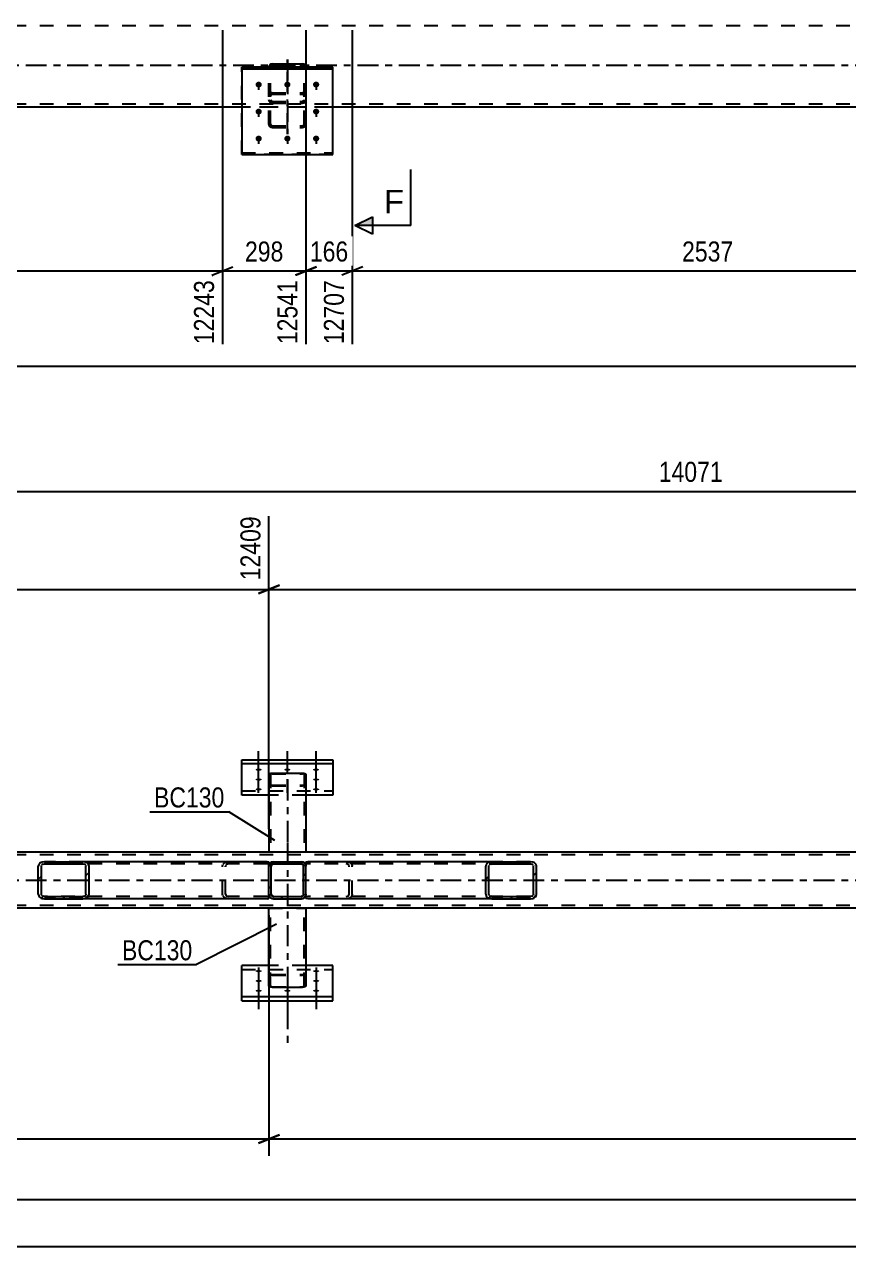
# Model space of a CAD drawing. Header units: millimetres. Extents: x -178 to 1011, y -683 to 158.
# Drawn here: x 421.5 to 539.1, y -296.2 to -121.8 of the extents above; entities that cross this region are included whole.
import ezdxf

# ---------------------------------------------------------------- set-up
doc = ezdxf.new("R2010")
doc.units = ezdxf.units.MM
doc.linetypes.add('DXK_LINE_DOT2', pattern=[3.9198, 1.9599, -1.9599])
doc.linetypes.add('DXK_LINE_DOT3', pattern=[5.9187, 2.979, -0.9799, 0.9799, -0.9799])
doc.styles.add('Arial', font='ARIAL.TTF', dxfattribs={"height": 0.2})
doc.styles.add('Arial Narrow', font='ARIALN.TTF', dxfattribs={"height": 0.2})

# ---------------------------------------------------------------- blocks, each defined once
blk = doc.blocks.new('Part-570387747-7592 - 7586')
at = {"color": 2, "linetype": 'Continuous'}
for p, q in [((465.5, -127.91), (452.5, -127.91)), ((452.5, -127.91), (452.5, -140.34)), ((452.5, -128.13), (465.5, -128.13)), ((465.5, -140.34), (465.5, -127.91)), ((452.5, -140.34), (465.5, -140.34))]:
    blk.add_line(p, q, dxfattribs=at)
at = {"color": 7, "linetype": 'DXK_LINE_DOT2'}
blk.add_line((452.5, -140.12), (465.5, -140.12), dxfattribs=at)
blk = doc.blocks.new('Bolt-570387747-7593 - 7586')
at = {"linetype": 'Continuous'}
for points in [[(454.9, -129.97), (454.99, -129.98), (455.08, -130), (455.16, -130.05), (455.23, -130.11), (455.28, -130.18), (455.32, -130.25), (455.34, -130.34), (455.34, -130.43), (455.32, -130.51), (455.28, -130.59), (455.23, -130.66), (455.16, -130.72), (455.08, -130.76), (454.99, -130.79), (454.9, -130.8), (454.81, -130.79), (454.72, -130.76), (454.64, -130.72), (454.57, -130.66), (454.52, -130.59), (454.48, -130.51), (454.46, -130.43), (454.46, -130.34), (454.48, -130.25), (454.52, -130.18), (454.57, -130.11), (454.64, -130.05), (454.72, -130), (454.81, -129.98)], [(459, -129.97), (459.09, -129.98), (459.18, -130), (459.26, -130.05), (459.33, -130.11), (459.38, -130.18), (459.42, -130.25), (459.44, -130.34), (459.44, -130.43), (459.42, -130.51), (459.38, -130.59), (459.33, -130.66), (459.26, -130.72), (459.18, -130.76), (459.09, -130.79), (459, -130.8), (458.91, -130.79), (458.82, -130.76), (458.74, -130.72), (458.67, -130.66), (458.62, -130.59), (458.58, -130.51), (458.56, -130.43), (458.56, -130.34), (458.58, -130.25), (458.62, -130.18), (458.67, -130.11), (458.74, -130.05), (458.82, -130), (458.91, -129.98)], [(463.1, -129.97), (463.19, -129.98), (463.28, -130), (463.36, -130.05), (463.43, -130.11), (463.48, -130.18), (463.52, -130.25), (463.54, -130.34), (463.54, -130.43), (463.52, -130.51), (463.48, -130.59), (463.43, -130.66), (463.36, -130.72), (463.28, -130.76), (463.19, -130.79), (463.1, -130.8), (463.01, -130.79), (462.92, -130.76), (462.84, -130.72), (462.77, -130.66), (462.72, -130.59), (462.68, -130.51), (462.66, -130.43), (462.66, -130.34), (462.68, -130.25), (462.72, -130.18), (462.77, -130.11), (462.84, -130.05), (462.92, -130), (463.01, -129.98)], [(454.9, -133.82), (454.99, -133.83), (455.08, -133.86), (455.16, -133.9), (455.23, -133.96), (455.28, -134.03), (455.32, -134.11), (455.34, -134.19), (455.34, -134.28), (455.32, -134.36), (455.28, -134.44), (455.23, -134.51), (455.16, -134.57), (455.08, -134.61), (454.99, -134.64), (454.9, -134.65), (454.81, -134.64), (454.72, -134.61), (454.64, -134.57), (454.57, -134.51), (454.52, -134.44), (454.48, -134.36), (454.46, -134.28), (454.46, -134.19), (454.48, -134.11), (454.52, -134.03), (454.57, -133.96), (454.64, -133.9), (454.72, -133.86), (454.81, -133.83)], [(463.1, -133.82), (463.19, -133.83), (463.28, -133.86), (463.36, -133.9), (463.43, -133.96), (463.48, -134.03), (463.52, -134.11), (463.54, -134.19), (463.54, -134.28), (463.52, -134.36), (463.48, -134.44), (463.43, -134.51), (463.36, -134.57), (463.28, -134.61), (463.19, -134.64), (463.1, -134.65), (463.01, -134.64), (462.92, -134.61), (462.84, -134.57), (462.77, -134.51), (462.72, -134.44), (462.68, -134.36), (462.66, -134.28), (462.66, -134.19), (462.68, -134.11), (462.72, -134.03), (462.77, -133.96), (462.84, -133.9), (462.92, -133.86), (463.01, -133.83)], [(454.9, -137.67), (454.99, -137.68), (455.08, -137.71), (455.16, -137.75), (455.23, -137.81), (455.28, -137.88), (455.32, -137.96), (455.34, -138.04), (455.34, -138.13), (455.32, -138.22), (455.28, -138.29), (455.23, -138.36), (455.16, -138.42), (455.08, -138.47), (454.99, -138.49), (454.9, -138.5), (454.81, -138.49), (454.72, -138.47), (454.64, -138.42), (454.57, -138.36), (454.52, -138.29), (454.48, -138.22), (454.46, -138.13), (454.46, -138.04), (454.48, -137.96), (454.52, -137.88), (454.57, -137.81), (454.64, -137.75), (454.72, -137.71), (454.81, -137.68)], [(459, -137.67), (459.09, -137.68), (459.18, -137.71), (459.26, -137.75), (459.33, -137.81), (459.38, -137.88), (459.42, -137.96), (459.44, -138.04), (459.44, -138.13), (459.42, -138.22), (459.38, -138.29), (459.33, -138.36), (459.26, -138.42), (459.18, -138.47), (459.09, -138.49), (459, -138.5), (458.91, -138.49), (458.82, -138.47), (458.74, -138.42), (458.67, -138.36), (458.62, -138.29), (458.58, -138.22), (458.56, -138.13), (458.56, -138.04), (458.58, -137.96), (458.62, -137.88), (458.67, -137.81), (458.74, -137.75), (458.82, -137.71), (458.91, -137.68)], [(463.1, -137.67), (463.19, -137.68), (463.28, -137.71), (463.36, -137.75), (463.43, -137.81), (463.48, -137.88), (463.52, -137.96), (463.54, -138.04), (463.54, -138.13), (463.52, -138.22), (463.48, -138.29), (463.43, -138.36), (463.36, -138.42), (463.28, -138.47), (463.19, -138.49), (463.1, -138.5), (463.01, -138.49), (462.92, -138.47), (462.84, -138.42), (462.77, -138.36), (462.72, -138.29), (462.68, -138.22), (462.66, -138.13), (462.66, -138.04), (462.68, -137.96), (462.72, -137.88), (462.77, -137.81), (462.84, -137.75), (462.92, -137.71), (463.01, -137.68)]]:
    blk.add_hatch(color=1, dxfattribs=at).paths.add_polyline_path(points)
at = {"color": 1, "linetype": 'Continuous'}
for p, q in [((454.9, -129.99), (454.9, -131.12)), ((459, -129.99), (459, -131.12)), ((463.1, -129.99), (463.1, -131.12)), ((454.9, -133.84), (454.9, -134.97)), ((463.1, -133.84), (463.1, -134.97)), ((454.9, -137.69), (454.9, -138.83)), ((459, -137.69), (459, -138.83)), ((463.1, -137.69), (463.1, -138.83))]:
    blk.add_line(p, q, dxfattribs=at)
blk = doc.blocks.new('Part-570387747-7852 - 7586')
at = {"color": 7, "linetype": 'DXK_LINE_DOT3'}
blk.add_line((459, -126.82), (459, -137.44), dxfattribs=at)
at = {"color": 7, "linetype": 'DXK_LINE_DOT2'}
for p, q in [((456.36, -127.94), (456.37, -127.91)), ((456.36, -136.05), (456.36, -127.94)), ((456.62, -127.84), (456.6, -127.94)), ((456.6, -136.05), (456.6, -127.94)), ((456.67, -127.76), (456.62, -127.84)), ((456.75, -127.71), (456.67, -127.76)), ((456.84, -127.69), (456.75, -127.71)), ((456.84, -127.69), (461.16, -127.69)), ((461.25, -127.71), (461.16, -127.69)), ((461.33, -127.76), (461.25, -127.71)), ((461.38, -127.84), (461.33, -127.76)), ((461.4, -127.94), (461.38, -127.84)), ((461.4, -136.05), (461.4, -127.94)), ((461.63, -127.91), (461.64, -127.94)), ((461.64, -136.05), (461.64, -127.94)), ((456.4, -131.81), (456.36, -131.99)), ((456.4, -132.73), (456.36, -132.54)), ((456.5, -131.67), (456.4, -131.81)), ((456.66, -131.57), (456.5, -131.67)), ((456.6, -131.99), (456.62, -131.9)), ((456.6, -132.54), (456.62, -132.64)), ((456.62, -131.9), (456.67, -131.83)), ((456.84, -131.54), (456.66, -131.57)), ((456.67, -131.83), (456.75, -131.78)), ((456.75, -131.78), (456.84, -131.76)), ((456.84, -131.54), (461.16, -131.54)), ((456.84, -131.76), (461.16, -131.76)), ((461.34, -131.57), (461.16, -131.54)), ((461.16, -131.76), (461.25, -131.78)), ((461.25, -131.78), (461.33, -131.83)), ((461.33, -131.83), (461.38, -131.9)), ((461.5, -131.67), (461.34, -131.57)), ((461.38, -131.9), (461.4, -131.99)), ((461.38, -132.64), (461.4, -132.54)), ((461.6, -131.81), (461.5, -131.67)), ((461.64, -131.99), (461.6, -131.81)), ((461.64, -132.54), (461.6, -132.73)), ((456.62, -132.64), (456.67, -132.72)), ((456.84, -133.05), (456.66, -133.01)), ((456.67, -132.72), (456.75, -132.78)), ((456.75, -132.78), (456.84, -132.79)), ((456.84, -132.79), (461.16, -132.79)), ((456.84, -133.05), (461.16, -133.05)), ((461.16, -132.79), (461.25, -132.78)), ((461.34, -133.01), (461.16, -133.05)), ((461.25, -132.78), (461.33, -132.72)), ((461.33, -132.72), (461.38, -132.64)), ((456.36, -136.05), (456.4, -136.22)), ((456.62, -136.13), (456.6, -136.05)), ((461.4, -136.05), (461.38, -136.13)), ((461.6, -136.22), (461.64, -136.05)), ((456.4, -136.22), (456.5, -136.36)), ((456.5, -136.36), (456.66, -136.46)), ((456.67, -136.21), (456.62, -136.13)), ((456.66, -136.46), (456.84, -136.5)), ((456.75, -136.25), (456.67, -136.21)), ((456.84, -136.27), (456.75, -136.25)), ((456.84, -136.27), (461.16, -136.27)), ((456.84, -136.5), (461.16, -136.5)), ((461.25, -136.25), (461.16, -136.27)), ((461.16, -136.5), (461.34, -136.46)), ((461.33, -136.21), (461.25, -136.25)), ((461.38, -136.13), (461.33, -136.21)), ((461.34, -136.46), (461.5, -136.36)), ((461.5, -136.36), (461.6, -136.22))]:
    blk.add_line(p, q, dxfattribs=at)
at = {"color": 2, "linetype": 'Continuous'}
for p, q in [((456.37, -127.91), (456.4, -127.75)), ((456.66, -127.47), (456.84, -127.43)), ((456.84, -127.43), (461.16, -127.43)), ((461.16, -127.43), (461.34, -127.47)), ((461.6, -127.75), (461.63, -127.91))]:
    blk.add_line(p, q, dxfattribs=at)
for centre, start, end in [((456.86, -127.92), 114.32, 159.2417), ((461.14, -127.92), 20.7583, 65.68)]:
    blk.add_arc(centre, 0.496, start, end, dxfattribs=at)
at = {"color": 7, "linetype": 'DXK_LINE_DOT2'}
for centre, start, end in [((456.86, -132.56), 200.7583, 245.68), ((461.14, -132.56), 294.32, 339.2417)]:
    blk.add_arc(centre, 0.496, start, end, dxfattribs=at)
blk = doc.blocks.new('Part-570387747-7859 - 7586')
at = {"color": 7, "linetype": 'DXK_LINE_DOT2'}
for p, q in [((452.5, -140.34), (452.5, -127.91)), ((452.5, -127.91), (465.5, -127.91)), ((452.5, -128.13), (465.5, -128.13)), ((465.5, -140.34), (465.5, -127.91)), ((452.5, -140.12), (465.5, -140.12)), ((465.5, -140.34), (452.5, -140.34))]:
    blk.add_line(p, q, dxfattribs=at)
blk = doc.blocks.new('Part-570387747-7863 - 7586')
at = {"color": 7, "linetype": 'DXK_LINE_DOT3'}
blk.add_line((459, -137.44), (459, -126.82), dxfattribs=at)
at = {"color": 7, "linetype": 'DXK_LINE_DOT2'}
for p, q in [((456.4, -127.75), (456.36, -127.94)), ((456.36, -136.05), (456.36, -127.94)), ((456.6, -127.94), (456.62, -127.84)), ((456.6, -136.05), (456.6, -127.94)), ((456.62, -127.84), (456.67, -127.76)), ((456.84, -127.43), (456.66, -127.47)), ((456.67, -127.76), (456.75, -127.71)), ((456.75, -127.71), (456.84, -127.69)), ((456.84, -127.43), (461.16, -127.43)), ((456.84, -127.69), (461.16, -127.69)), ((461.34, -127.47), (461.16, -127.43)), ((461.16, -127.69), (461.25, -127.71)), ((461.25, -127.71), (461.33, -127.76)), ((461.33, -127.76), (461.38, -127.84)), ((461.38, -127.84), (461.4, -127.94)), ((461.4, -136.05), (461.4, -127.94)), ((461.64, -127.94), (461.6, -127.75)), ((461.64, -136.05), (461.64, -127.94)), ((456.36, -131.99), (456.4, -131.81)), ((456.36, -132.54), (456.4, -132.73)), ((456.4, -131.81), (456.5, -131.67)), ((456.5, -131.67), (456.66, -131.57)), ((456.62, -131.9), (456.6, -131.99)), ((456.62, -132.64), (456.6, -132.54)), ((456.67, -131.83), (456.62, -131.9)), ((456.66, -131.57), (456.84, -131.54)), ((456.75, -131.78), (456.67, -131.83)), ((456.84, -131.76), (456.75, -131.78)), ((456.84, -131.54), (461.16, -131.54)), ((456.84, -131.76), (461.16, -131.76)), ((461.16, -131.54), (461.34, -131.57)), ((461.25, -131.78), (461.16, -131.76)), ((461.33, -131.83), (461.25, -131.78)), ((461.38, -131.9), (461.33, -131.83)), ((461.34, -131.57), (461.5, -131.67)), ((461.4, -131.99), (461.38, -131.9)), ((461.4, -132.54), (461.38, -132.64)), ((461.5, -131.67), (461.6, -131.81)), ((461.6, -131.81), (461.64, -131.99)), ((461.6, -132.73), (461.64, -132.54)), ((456.67, -132.72), (456.62, -132.64)), ((456.66, -133.01), (456.75, -133.03)), ((456.75, -132.77), (456.67, -132.72)), ((456.84, -132.79), (456.75, -132.77)), ((456.75, -133.03), (456.84, -133.05)), ((456.84, -132.79), (461.16, -132.79)), ((456.84, -133.05), (461.16, -133.05)), ((461.25, -132.77), (461.16, -132.79)), ((461.16, -133.05), (461.33, -133.01)), ((461.33, -132.72), (461.25, -132.77)), ((461.38, -132.64), (461.33, -132.72)), ((461.33, -133.01), (461.34, -133.01)), ((456.4, -136.22), (456.36, -136.05)), ((456.6, -136.05), (456.62, -136.13)), ((461.38, -136.13), (461.4, -136.05)), ((461.64, -136.05), (461.6, -136.22)), ((456.5, -136.36), (456.4, -136.22)), ((456.66, -136.46), (456.5, -136.36)), ((456.62, -136.13), (456.67, -136.21)), ((456.84, -136.5), (456.66, -136.46)), ((456.67, -136.21), (456.75, -136.25)), ((456.75, -136.25), (456.84, -136.27)), ((456.84, -136.27), (461.16, -136.27)), ((456.84, -136.5), (461.16, -136.5)), ((461.16, -136.27), (461.25, -136.25)), ((461.34, -136.46), (461.16, -136.5)), ((461.25, -136.25), (461.33, -136.21)), ((461.33, -136.21), (461.38, -136.13)), ((461.5, -136.36), (461.34, -136.46)), ((461.6, -136.22), (461.5, -136.36))]:
    blk.add_line(p, q, dxfattribs=at)
for centre, start, end in [((456.86, -127.92), 114.32, 159.2417), ((461.14, -127.92), 20.7583, 65.68), ((456.86, -132.56), 200.7583, 245.68), ((461.14, -132.56), 294.32, 339.2417)]:
    blk.add_arc(centre, 0.496, start, end, dxfattribs=at)
blk = doc.blocks.new('Bolt-570387747-7872 - 7586')
at = {"color": 1, "linetype": 'DXK_LINE_DOT2'}
for p, q in [((454.9, -129.99), (454.9, -131.12)), ((459, -129.99), (459, -131.12)), ((463.1, -129.99), (463.1, -131.12)), ((454.9, -133.84), (454.9, -134.97)), ((463.1, -133.84), (463.1, -134.97)), ((454.9, -137.69), (454.9, -138.83)), ((459, -137.69), (459, -138.83)), ((463.1, -137.69), (463.1, -138.83))]:
    blk.add_line(p, q, dxfattribs=at)
blk = doc.blocks.new('Part-570387747-8058 - 7586')
at = {"color": 7, "linetype": 'DXK_LINE_DOT2'}
for p, q in [((798, -122), (-40, -122)), ((798, -133.2), (-40, -133.2)), ((798, -133.6), (-27.5, -133.6)), ((465.5, -133.6), (452.5, -133.6))]:
    blk.add_line(p, q, dxfattribs=at)
at = {"color": 7, "linetype": 'DXK_LINE_DOT3'}
blk.add_line((-40, -127.6), (798, -127.6), dxfattribs=at)
at = {"color": 2, "linetype": 'Continuous'}
for p, q in [((452.5, -133.6), (235.15, -133.6)), ((632.5, -133.6), (465.5, -133.6))]:
    blk.add_line(p, q, dxfattribs=at)
blk = doc.blocks.new('Part-570387747-6432 - 6363')
at = {"color": 2, "linetype": 'Continuous'}
for p, q in [((452.5, -261.14), (452.5, -256.09)), ((456.36, -256.09), (452.5, -256.09)), ((465.5, -256.09), (461.64, -256.09)), ((465.5, -261.14), (465.5, -256.09)), ((452.5, -260.54), (465.5, -260.54)), ((452.5, -261.14), (465.5, -261.14))]:
    blk.add_line(p, q, dxfattribs=at)
at = {"color": 7, "linetype": 'DXK_LINE_DOT2'}
for p, q in [((461.64, -256.09), (456.36, -256.09)), ((452.5, -256.69), (465.5, -256.69))]:
    blk.add_line(p, q, dxfattribs=at)
blk = doc.blocks.new('Part-570387747-6408 - 6363')
at = {"linetype": 'Continuous'}
h = blk.add_hatch(dxfattribs=at)
h.set_pattern_fill('', scale=0.7, style=0, pattern_type=0)
h.set_pattern_definition([(45, (461.2457, -246.533), (-1.57154, 1.57154), [])])
h.paths.add_polyline_path([(461, -246.58), (461.25, -246.53), (461.45, -246.39), (461.59, -246.19), (461.64, -245.94), (461.64, -241.94), (461.59, -241.7), (461.45, -241.49), (461.25, -241.35), (461, -241.3), (457, -241.3), (456.76, -241.35), (456.55, -241.49), (456.41, -241.7), (456.36, -241.94), (456.36, -245.94), (456.41, -246.19), (456.55, -246.39), (456.76, -246.53), (457, -246.58)])
h.paths.add_polyline_path([(456.88, -246.24), (456.77, -246.17), (456.71, -246.06), (456.68, -245.94), (456.68, -241.94), (456.71, -241.82), (456.77, -241.72), (456.88, -241.65), (457, -241.62), (461, -241.62), (461.12, -241.65), (461.23, -241.72), (461.3, -241.82), (461.32, -241.94), (461.32, -245.94), (461.3, -246.06), (461.23, -246.17), (461.12, -246.24), (461, -246.26), (457, -246.26)])
at = {"color": 7, "linetype": 'DXK_LINE_DOT2'}
for p, q in [((456.36, -241.94), (456.41, -241.7)), ((456.36, -245.94), (456.36, -241.94)), ((456.71, -241.82), (456.68, -241.94)), ((456.68, -245.94), (456.68, -241.94)), ((456.76, -241.35), (457, -241.3)), ((457, -241.62), (456.88, -241.65)), ((457, -241.3), (461, -241.3)), ((457, -241.62), (461, -241.62)), ((461, -241.3), (461.25, -241.35)), ((461.12, -241.65), (461, -241.62)), ((461.32, -241.94), (461.3, -241.82)), ((461.32, -245.94), (461.32, -241.94)), ((461.59, -241.7), (461.64, -241.94)), ((461.64, -245.94), (461.64, -241.94)), ((456.41, -246.19), (456.36, -245.94)), ((456.68, -245.94), (456.71, -246.06)), ((461.3, -246.06), (461.32, -245.94)), ((461.64, -245.94), (461.59, -246.19)), ((457, -246.58), (456.76, -246.53)), ((456.88, -246.24), (457, -246.26)), ((457, -246.26), (461, -246.26)), ((457, -246.58), (461, -246.58)), ((461, -246.26), (461.12, -246.24)), ((461.25, -246.53), (461, -246.58))]:
    blk.add_line(p, q, dxfattribs=at)
at = {"color": 2, "linetype": 'Continuous'}
for p, q in [((456.41, -241.7), (456.36, -241.94)), ((456.36, -245.94), (456.36, -241.94)), ((456.68, -241.94), (456.71, -241.82)), ((456.68, -245.94), (456.68, -241.94)), ((457, -241.3), (456.76, -241.35)), ((456.88, -241.65), (457, -241.62)), ((457, -241.3), (461, -241.3)), ((457, -241.62), (461, -241.62)), ((461.25, -241.35), (461, -241.3)), ((461, -241.62), (461.12, -241.65)), ((461.3, -241.82), (461.32, -241.94)), ((461.32, -245.94), (461.32, -241.94)), ((461.64, -241.94), (461.59, -241.7)), ((461.64, -245.94), (461.64, -241.94)), ((456.36, -245.94), (456.41, -246.19)), ((456.71, -246.06), (456.68, -245.94)), ((461.32, -245.94), (461.3, -246.06)), ((461.59, -246.19), (461.64, -245.94)), ((456.76, -246.53), (457, -246.58)), ((457, -246.26), (456.88, -246.24)), ((457, -246.26), (461, -246.26)), ((457, -246.58), (461, -246.58)), ((461.12, -246.24), (461, -246.26)), ((461, -246.58), (461.25, -246.53))]:
    blk.add_line(p, q, dxfattribs=at)
at = {"color": 7, "linetype": 'DXK_LINE_DOT2'}
for centre, radius, start, end in [((457, -241.94), 0.64, 112.5, 157.5), ((457, -241.94), 0.32, 112.5, 157.5), ((461, -241.94), 0.32, 22.5, 67.5), ((461, -241.94), 0.64, 22.5, 67.5), ((457, -245.94), 0.64, 202.5, 247.5), ((457, -245.94), 0.32, 202.5, 247.5), ((461, -245.94), 0.32, 292.5, 337.5), ((461, -245.94), 0.64, 292.5, 337.5)]:
    blk.add_arc(centre, radius, start, end, dxfattribs=at)
at = {"color": 2, "linetype": 'Continuous'}
for centre, radius, start, end in [((457, -241.94), 0.64, 112.5, 157.5), ((457, -241.94), 0.32, 112.5, 157.5), ((461, -241.94), 0.32, 22.5, 67.5), ((461, -241.94), 0.64, 22.5, 67.5), ((457, -245.94), 0.64, 202.5, 247.5), ((457, -245.94), 0.32, 202.5, 247.5), ((461, -245.94), 0.32, 292.5, 337.5), ((461, -245.94), 0.64, 292.5, 337.5)]:
    blk.add_arc(centre, radius, start, end, dxfattribs=at)
blk = doc.blocks.new('Part-570387747-6419 - 6363')
at = {"color": 7, "linetype": 'DXK_LINE_DOT3'}
blk.add_line((459, -238.54), (459, -267.71), dxfattribs=at)
at = {"color": 2, "linetype": 'Continuous'}
for p, q in [((456.36, -259.05), (456.36, -247.94)), ((461.64, -247.94), (461.64, -259.05)), ((456.4, -259.12), (456.36, -259.05)), ((456.5, -259.17), (456.4, -259.12)), ((456.66, -259.21), (456.5, -259.17)), ((456.84, -259.22), (456.66, -259.21)), ((456.84, -259.22), (461.16, -259.22)), ((461.34, -259.21), (461.16, -259.22)), ((461.5, -259.17), (461.34, -259.21)), ((461.6, -259.12), (461.5, -259.17)), ((461.64, -259.05), (461.6, -259.12))]:
    blk.add_line(p, q, dxfattribs=at)
at = {"color": 7, "linetype": 'DXK_LINE_DOT2'}
for p, q in [((456.36, -247.94), (461.64, -247.94)), ((456.6, -259.05), (456.6, -247.94)), ((461.4, -259.05), (461.4, -247.94)), ((456.36, -257.58), (456.4, -257.51)), ((456.4, -257.51), (456.5, -257.46)), ((456.5, -257.46), (456.66, -257.42)), ((456.62, -257.55), (456.6, -257.58)), ((456.67, -257.52), (456.62, -257.55)), ((456.66, -257.42), (456.84, -257.41)), ((456.75, -257.5), (456.67, -257.52)), ((456.84, -257.49), (456.75, -257.5)), ((456.84, -257.41), (461.16, -257.41)), ((456.84, -257.49), (461.16, -257.49)), ((461.16, -257.41), (461.34, -257.42)), ((461.25, -257.5), (461.16, -257.49)), ((461.33, -257.52), (461.25, -257.5)), ((461.33, -257.52), (461.34, -257.53)), ((461.34, -257.42), (461.5, -257.46)), ((461.34, -257.53), (461.38, -257.55)), ((461.4, -257.58), (461.38, -257.55)), ((461.5, -257.46), (461.6, -257.51)), ((461.6, -257.51), (461.64, -257.58)), ((456.6, -259.05), (456.62, -259.09)), ((456.62, -259.09), (456.67, -259.11)), ((456.67, -259.11), (456.75, -259.13)), ((456.75, -259.13), (456.84, -259.14)), ((456.84, -259.14), (461.16, -259.14)), ((461.16, -259.14), (461.25, -259.13)), ((461.25, -259.13), (461.33, -259.11)), ((461.33, -259.11), (461.38, -259.09)), ((461.38, -259.09), (461.4, -259.05))]:
    blk.add_line(p, q, dxfattribs=at)
blk = doc.blocks.new('Bolt-570387747-6433 - 6363')
at = {"linetype": 'Continuous'}
for points in [[(454.9, -257.06), (454.81, -257.06), (454.72, -257.05), (454.64, -257.03), (454.57, -257.01), (454.52, -256.99), (454.48, -256.96), (454.46, -256.93), (454.46, -256.9), (454.48, -256.87), (454.52, -256.84), (454.57, -256.81), (454.64, -256.79), (454.72, -256.78), (454.81, -256.77), (454.9, -256.76), (454.99, -256.77), (455.08, -256.78), (455.16, -256.79), (455.23, -256.81), (455.28, -256.84), (455.32, -256.87), (455.34, -256.9), (455.34, -256.93), (455.32, -256.96), (455.28, -256.99), (455.23, -257.01), (455.16, -257.03), (455.08, -257.05), (454.99, -257.06)], [(463.1, -257.06), (463.01, -257.06), (462.92, -257.05), (462.84, -257.03), (462.77, -257.01), (462.72, -256.99), (462.68, -256.96), (462.66, -256.93), (462.66, -256.9), (462.68, -256.87), (462.72, -256.84), (462.77, -256.81), (462.84, -256.79), (462.92, -256.78), (463.01, -256.77), (463.1, -256.76), (463.19, -256.77), (463.28, -256.78), (463.36, -256.79), (463.43, -256.81), (463.48, -256.84), (463.52, -256.87), (463.54, -256.9), (463.54, -256.93), (463.52, -256.96), (463.48, -256.99), (463.43, -257.01), (463.36, -257.03), (463.28, -257.05), (463.19, -257.06)], [(454.9, -258.47), (454.81, -258.46), (454.72, -258.45), (454.64, -258.44), (454.57, -258.42), (454.52, -258.39), (454.48, -258.36), (454.46, -258.33), (454.46, -258.3), (454.48, -258.27), (454.52, -258.24), (454.57, -258.21), (454.64, -258.19), (454.72, -258.18), (454.81, -258.17), (454.9, -258.16), (454.99, -258.17), (455.08, -258.18), (455.16, -258.19), (455.23, -258.21), (455.28, -258.24), (455.32, -258.27), (455.34, -258.3), (455.34, -258.33), (455.32, -258.36), (455.28, -258.39), (455.23, -258.42), (455.16, -258.44), (455.08, -258.45), (454.99, -258.46)], [(454.9, -259.87), (454.81, -259.86), (454.72, -259.85), (454.64, -259.84), (454.57, -259.82), (454.52, -259.79), (454.48, -259.76), (454.46, -259.73), (454.46, -259.7), (454.48, -259.67), (454.52, -259.64), (454.57, -259.62), (454.64, -259.6), (454.72, -259.58), (454.81, -259.57), (454.9, -259.57), (454.99, -259.57), (455.08, -259.58), (455.16, -259.6), (455.23, -259.62), (455.28, -259.64), (455.32, -259.67), (455.34, -259.7), (455.34, -259.73), (455.32, -259.76), (455.28, -259.79), (455.23, -259.82), (455.16, -259.84), (455.08, -259.85), (454.99, -259.86)], [(459, -259.87), (458.91, -259.86), (458.82, -259.85), (458.74, -259.84), (458.67, -259.82), (458.62, -259.79), (458.58, -259.76), (458.56, -259.73), (458.56, -259.7), (458.58, -259.67), (458.62, -259.64), (458.67, -259.62), (458.74, -259.6), (458.82, -259.58), (458.91, -259.57), (459, -259.57), (459.09, -259.57), (459.18, -259.58), (459.26, -259.6), (459.33, -259.62), (459.38, -259.64), (459.42, -259.67), (459.44, -259.7), (459.44, -259.73), (459.42, -259.76), (459.38, -259.79), (459.33, -259.82), (459.26, -259.84), (459.18, -259.85), (459.09, -259.86)], [(463.1, -258.47), (463.01, -258.46), (462.92, -258.45), (462.84, -258.44), (462.77, -258.42), (462.72, -258.39), (462.68, -258.36), (462.66, -258.33), (462.66, -258.3), (462.68, -258.27), (462.72, -258.24), (462.77, -258.21), (462.84, -258.19), (462.92, -258.18), (463.01, -258.17), (463.1, -258.16), (463.19, -258.17), (463.28, -258.18), (463.36, -258.19), (463.43, -258.21), (463.48, -258.24), (463.52, -258.27), (463.54, -258.3), (463.54, -258.33), (463.52, -258.36), (463.48, -258.39), (463.43, -258.42), (463.36, -258.44), (463.28, -258.45), (463.19, -258.46)], [(463.1, -259.87), (463.01, -259.86), (462.92, -259.85), (462.84, -259.84), (462.77, -259.82), (462.72, -259.79), (462.68, -259.76), (462.66, -259.73), (462.66, -259.7), (462.68, -259.67), (462.72, -259.64), (462.77, -259.62), (462.84, -259.6), (462.92, -259.58), (463.01, -259.57), (463.1, -259.57), (463.19, -259.57), (463.28, -259.58), (463.36, -259.6), (463.43, -259.62), (463.48, -259.64), (463.52, -259.67), (463.54, -259.7), (463.54, -259.73), (463.52, -259.76), (463.48, -259.79), (463.43, -259.82), (463.36, -259.84), (463.28, -259.85), (463.19, -259.86)]]:
    blk.add_hatch(color=1, dxfattribs=at).paths.add_polyline_path(points)
at = {"color": 1, "linetype": 'Continuous'}
for p, q in [((454.9, -256.42), (454.9, -259.54)), ((454.9, -257.83), (454.9, -260.95)), ((463.1, -256.42), (463.1, -259.54)), ((463.1, -257.83), (463.1, -260.95)), ((454.9, -259.23), (454.9, -262.35)), ((459, -259.23), (459, -262.35)), ((463.1, -259.23), (463.1, -262.35))]:
    blk.add_line(p, q, dxfattribs=at)
at = {"color": 1, "linetype": 'DXK_LINE_DOT2'}
blk.add_line((459, -256.42), (459, -259.54), dxfattribs=at)
blk = doc.blocks.new('Bolt-570387747-6436 - 6363')
at = {"linetype": 'Continuous'}
for points in [[(454.9, -228.02), (454.99, -228.02), (455.08, -228.03), (455.16, -228.04), (455.23, -228.07), (455.28, -228.09), (455.32, -228.12), (455.34, -228.15), (455.34, -228.18), (455.32, -228.21), (455.28, -228.24), (455.23, -228.27), (455.16, -228.29), (455.08, -228.3), (454.99, -228.31), (454.9, -228.32), (454.81, -228.31), (454.72, -228.3), (454.64, -228.29), (454.57, -228.27), (454.52, -228.24), (454.48, -228.21), (454.46, -228.18), (454.46, -228.15), (454.48, -228.12), (454.52, -228.09), (454.57, -228.07), (454.64, -228.04), (454.72, -228.03), (454.81, -228.02)], [(459, -228.02), (459.09, -228.02), (459.18, -228.03), (459.26, -228.04), (459.33, -228.07), (459.38, -228.09), (459.42, -228.12), (459.44, -228.15), (459.44, -228.18), (459.42, -228.21), (459.38, -228.24), (459.33, -228.27), (459.26, -228.29), (459.18, -228.3), (459.09, -228.31), (459, -228.32), (458.91, -228.31), (458.82, -228.3), (458.74, -228.29), (458.67, -228.27), (458.62, -228.24), (458.58, -228.21), (458.56, -228.18), (458.56, -228.15), (458.58, -228.12), (458.62, -228.09), (458.67, -228.07), (458.74, -228.04), (458.82, -228.03), (458.91, -228.02)], [(463.1, -228.02), (463.19, -228.02), (463.28, -228.03), (463.36, -228.04), (463.43, -228.07), (463.48, -228.09), (463.52, -228.12), (463.54, -228.15), (463.54, -228.18), (463.52, -228.21), (463.48, -228.24), (463.43, -228.27), (463.36, -228.29), (463.28, -228.3), (463.19, -228.31), (463.1, -228.32), (463.01, -228.31), (462.92, -228.3), (462.84, -228.29), (462.77, -228.27), (462.72, -228.24), (462.68, -228.21), (462.66, -228.18), (462.66, -228.15), (462.68, -228.12), (462.72, -228.09), (462.77, -228.07), (462.84, -228.04), (462.92, -228.03), (463.01, -228.02)], [(454.9, -229.42), (454.99, -229.42), (455.08, -229.43), (455.16, -229.45), (455.23, -229.47), (455.28, -229.49), (455.32, -229.52), (455.34, -229.55), (455.34, -229.58), (455.32, -229.61), (455.28, -229.64), (455.23, -229.67), (455.16, -229.69), (455.08, -229.71), (454.99, -229.72), (454.9, -229.72), (454.81, -229.72), (454.72, -229.71), (454.64, -229.69), (454.57, -229.67), (454.52, -229.64), (454.48, -229.61), (454.46, -229.58), (454.46, -229.55), (454.48, -229.52), (454.52, -229.49), (454.57, -229.47), (454.64, -229.45), (454.72, -229.43), (454.81, -229.42)], [(463.1, -229.42), (463.19, -229.42), (463.28, -229.43), (463.36, -229.45), (463.43, -229.47), (463.48, -229.49), (463.52, -229.52), (463.54, -229.55), (463.54, -229.58), (463.52, -229.61), (463.48, -229.64), (463.43, -229.67), (463.36, -229.69), (463.28, -229.71), (463.19, -229.72), (463.1, -229.72), (463.01, -229.72), (462.92, -229.71), (462.84, -229.69), (462.77, -229.67), (462.72, -229.64), (462.68, -229.61), (462.66, -229.58), (462.66, -229.55), (462.68, -229.52), (462.72, -229.49), (462.77, -229.47), (462.84, -229.45), (462.92, -229.43), (463.01, -229.42)], [(454.9, -230.82), (454.99, -230.82), (455.08, -230.83), (455.16, -230.85), (455.23, -230.87), (455.28, -230.9), (455.32, -230.92), (455.34, -230.95), (455.34, -230.99), (455.32, -231.02), (455.28, -231.05), (455.23, -231.07), (455.16, -231.09), (455.08, -231.11), (454.99, -231.12), (454.9, -231.12), (454.81, -231.12), (454.72, -231.11), (454.64, -231.09), (454.57, -231.07), (454.52, -231.05), (454.48, -231.02), (454.46, -230.99), (454.46, -230.95), (454.48, -230.92), (454.52, -230.9), (454.57, -230.87), (454.64, -230.85), (454.72, -230.83), (454.81, -230.82)], [(463.1, -230.82), (463.19, -230.82), (463.28, -230.83), (463.36, -230.85), (463.43, -230.87), (463.48, -230.9), (463.52, -230.92), (463.54, -230.95), (463.54, -230.99), (463.52, -231.02), (463.48, -231.05), (463.43, -231.07), (463.36, -231.09), (463.28, -231.11), (463.19, -231.12), (463.1, -231.12), (463.01, -231.12), (462.92, -231.11), (462.84, -231.09), (462.77, -231.07), (462.72, -231.05), (462.68, -231.02), (462.66, -230.99), (462.66, -230.95), (462.68, -230.92), (462.72, -230.9), (462.77, -230.87), (462.84, -230.85), (462.92, -230.83), (463.01, -230.82)]]:
    blk.add_hatch(color=1, dxfattribs=at).paths.add_polyline_path(points)
at = {"color": 1, "linetype": 'Continuous'}
for p, q in [((454.9, -228.65), (454.9, -225.53)), ((459, -228.65), (459, -225.53)), ((463.1, -228.65), (463.1, -225.53)), ((454.9, -230.06), (454.9, -226.94)), ((454.9, -231.46), (454.9, -228.34)), ((463.1, -230.06), (463.1, -226.94)), ((463.1, -231.46), (463.1, -228.34))]:
    blk.add_line(p, q, dxfattribs=at)
at = {"color": 1, "linetype": 'DXK_LINE_DOT2'}
blk.add_line((459, -231.46), (459, -228.34), dxfattribs=at)
blk = doc.blocks.new('Part-570387747-6442 - 6363')
at = {"color": 2, "linetype": 'Continuous'}
for p, q in [((452.5, -231.79), (452.5, -226.74)), ((452.5, -226.74), (465.5, -226.74)), ((465.5, -226.74), (465.5, -231.79)), ((465.5, -227.35), (452.5, -227.35)), ((456.36, -231.79), (452.5, -231.79)), ((465.5, -231.79), (461.64, -231.79))]:
    blk.add_line(p, q, dxfattribs=at)
at = {"color": 7, "linetype": 'DXK_LINE_DOT2'}
for p, q in [((452.5, -231.19), (465.5, -231.19)), ((461.64, -231.79), (456.36, -231.79))]:
    blk.add_line(p, q, dxfattribs=at)
blk = doc.blocks.new('Part-570387747-6525 - 6363')
at = {"color": 7, "linetype": 'DXK_LINE_DOT2'}
for p, q in [((798, -240.34), (-40, -240.34)), ((798, -247.54), (-40, -247.54))]:
    blk.add_line(p, q, dxfattribs=at)
at = {"color": 2, "linetype": 'Continuous'}
for p, q in [((793.2, -239.94), (-35.2, -239.94)), ((793.2, -247.94), (-35.2, -247.94))]:
    blk.add_line(p, q, dxfattribs=at)
at = {"color": 7, "linetype": 'DXK_LINE_DOT3'}
blk.add_line((-40, -243.94), (798, -243.94), dxfattribs=at)
blk = doc.blocks.new('Part-570387747-6561 - 6363')
at = {"color": 2, "linetype": 'Continuous'}
for p, q in [((456.36, -228.83), (456.4, -228.77)), ((456.36, -228.83), (456.36, -239.94)), ((456.4, -228.77), (456.5, -228.71)), ((456.5, -228.71), (456.66, -228.68)), ((456.66, -228.68), (456.84, -228.67)), ((456.84, -228.67), (461.16, -228.67)), ((461.16, -228.67), (461.34, -228.68)), ((461.34, -228.68), (461.5, -228.71)), ((461.5, -228.71), (461.6, -228.77)), ((461.6, -228.77), (461.64, -228.83)), ((461.64, -228.83), (461.64, -239.94))]:
    blk.add_line(p, q, dxfattribs=at)
at = {"color": 7, "linetype": 'DXK_LINE_DOT2'}
for p, q in [((456.62, -228.8), (456.6, -228.83)), ((456.6, -228.83), (456.6, -239.94)), ((456.67, -228.77), (456.62, -228.8)), ((456.75, -228.75), (456.67, -228.77)), ((456.84, -228.75), (456.75, -228.75)), ((456.84, -228.75), (461.16, -228.75)), ((461.25, -228.75), (461.16, -228.75)), ((461.33, -228.77), (461.25, -228.75)), ((461.38, -228.8), (461.33, -228.77)), ((461.4, -228.83), (461.38, -228.8)), ((461.4, -228.83), (461.4, -239.94)), ((456.4, -230.37), (456.36, -230.31)), ((456.5, -230.42), (456.4, -230.37)), ((456.66, -230.46), (456.5, -230.42)), ((456.6, -230.31), (456.62, -230.34)), ((456.62, -230.34), (456.67, -230.37)), ((456.84, -230.47), (456.66, -230.46)), ((456.67, -230.37), (456.75, -230.38)), ((456.75, -230.38), (456.84, -230.39)), ((456.84, -230.39), (461.16, -230.39)), ((456.84, -230.47), (461.16, -230.47)), ((461.16, -230.39), (461.25, -230.38)), ((461.34, -230.46), (461.16, -230.47)), ((461.25, -230.38), (461.33, -230.37)), ((461.33, -230.37), (461.34, -230.36)), ((461.34, -230.36), (461.38, -230.34)), ((461.5, -230.42), (461.34, -230.46)), ((461.38, -230.34), (461.4, -230.31)), ((461.6, -230.37), (461.5, -230.42)), ((461.64, -230.31), (461.6, -230.37)), ((461.64, -239.94), (456.36, -239.94))]:
    blk.add_line(p, q, dxfattribs=at)
at = {"color": 7, "linetype": 'DXK_LINE_DOT3'}
blk.add_line((459, -229.57), (459, -239.94), dxfattribs=at)
blk = doc.blocks.new('Part-570387747-6595 - 6363')
at = {"linetype": 'Continuous'}
h = blk.add_hatch(dxfattribs=at)
h.set_pattern_fill('', scale=0.7, style=0, pattern_type=0)
h.set_pattern_definition([(45, (494.0182, -246.533), (-1.57154, 1.57154), [])])
h.paths.add_polyline_path([(493.68, -246.58), (494.02, -246.53), (494.3, -246.39), (494.49, -246.19), (494.56, -245.94), (494.56, -241.94), (494.49, -241.7), (494.3, -241.49), (494.02, -241.35), (493.68, -241.3), (488.19, -241.3), (487.85, -241.35), (487.57, -241.49), (487.38, -241.7), (487.31, -241.94), (487.31, -245.94), (487.38, -246.19), (487.57, -246.39), (487.85, -246.53), (488.19, -246.58)])
h.paths.add_polyline_path([(488.02, -246.24), (487.88, -246.17), (487.79, -246.06), (487.75, -245.94), (487.75, -241.94), (487.79, -241.82), (487.88, -241.72), (488.02, -241.65), (488.19, -241.62), (493.68, -241.62), (493.85, -241.65), (493.99, -241.72), (494.09, -241.82), (494.12, -241.94), (494.12, -245.94), (494.09, -246.06), (493.99, -246.17), (493.85, -246.24), (493.68, -246.26), (488.19, -246.26)])
at = {"color": 2, "linetype": 'Continuous'}
for p, q in [((461.64, -241.34), (461.9, -241.3)), ((461.64, -241.34), (461.64, -241.94)), ((488.19, -241.3), (461.9, -241.3)), ((487.38, -241.7), (487.31, -241.94)), ((487.31, -245.94), (487.31, -241.94)), ((487.75, -241.94), (487.79, -241.82)), ((487.75, -245.94), (487.75, -241.94)), ((488.19, -241.3), (487.85, -241.35)), ((488.02, -241.65), (488.19, -241.62)), ((488.19, -241.3), (493.68, -241.3)), ((488.19, -241.62), (493.68, -241.62)), ((494.02, -241.35), (493.68, -241.3)), ((493.68, -241.62), (493.85, -241.65)), ((494.09, -241.82), (494.12, -241.94)), ((494.12, -245.94), (494.12, -241.94)), ((494.56, -241.94), (494.49, -241.7)), ((494.56, -245.94), (494.56, -241.94)), ((461.64, -246.53), (461.64, -245.94)), ((487.31, -245.94), (487.38, -246.19)), ((487.79, -246.06), (487.75, -245.94)), ((494.12, -245.94), (494.09, -246.06)), ((494.49, -246.19), (494.56, -245.94)), ((461.64, -246.54), (461.64, -246.53)), ((461.9, -246.58), (461.64, -246.54)), ((488.19, -246.58), (461.9, -246.58)), ((487.85, -246.53), (488.19, -246.58)), ((488.19, -246.26), (488.02, -246.24)), ((488.19, -246.26), (493.68, -246.26)), ((488.19, -246.58), (493.68, -246.58)), ((493.85, -246.24), (493.68, -246.26)), ((493.68, -246.58), (494.02, -246.53))]:
    blk.add_line(p, q, dxfattribs=at)
at = {"color": 7, "linetype": 'DXK_LINE_DOT2'}
for p, q in [((461.64, -241.34), (461.64, -241.69)), ((461.73, -241.65), (461.64, -241.69)), ((461.64, -246.39), (461.64, -241.94)), ((461.9, -241.62), (461.73, -241.65)), ((493.68, -241.62), (461.9, -241.62)), ((467.39, -241.3), (467.73, -241.35)), ((467.56, -241.65), (467.39, -241.62)), ((467.83, -241.94), (467.79, -241.82)), ((467.83, -245.94), (467.83, -241.94)), ((468.2, -241.7), (468.27, -241.94)), ((468.27, -245.94), (468.27, -241.94)), ((493.68, -241.3), (488.19, -241.3)), ((467.79, -246.06), (467.83, -245.94)), ((468.27, -245.94), (468.2, -246.19)), ((461.64, -246.19), (461.73, -246.24)), ((461.73, -246.24), (461.9, -246.26)), ((493.68, -246.26), (461.9, -246.26)), ((467.39, -246.26), (467.56, -246.24)), ((467.73, -246.53), (467.39, -246.58)), ((493.68, -246.58), (488.19, -246.58))]:
    blk.add_line(p, q, dxfattribs=at)
for centre, radius, start, end in [((467.46, -242.03), 0.401, 32.4104, 75.4453), ((467.52, -242.13), 0.802, 32.4104, 75.4453), ((467.46, -245.85), 0.401, 284.5547, 327.5896), ((467.52, -245.76), 0.802, 284.5547, 327.5896)]:
    blk.add_arc(centre, radius, start, end, dxfattribs=at)
at = {"color": 2, "linetype": 'Continuous'}
for centre, radius, start, end in [((488.06, -242.13), 0.802, 104.5547, 147.5896), ((488.12, -242.03), 0.401, 104.5547, 147.5896), ((493.75, -242.03), 0.401, 32.4104, 75.4453), ((493.82, -242.13), 0.802, 32.4104, 75.4453), ((488.06, -245.76), 0.802, 212.4104, 255.4453), ((488.12, -245.85), 0.401, 212.4104, 255.4453), ((493.75, -245.85), 0.401, 284.5547, 327.5896), ((493.82, -245.76), 0.802, 284.5547, 327.5896)]:
    blk.add_arc(centre, radius, start, end, dxfattribs=at)
blk = doc.blocks.new('Part-570387747-6621 - 6363')
at = {"linetype": 'Continuous'}
h = blk.add_hatch(dxfattribs=at)
h.set_pattern_fill('', scale=0.7, style=0, pattern_type=0)
h.set_pattern_definition([(45, (430.1468, -246.533), (-1.57154, 1.57154), [])])
h.paths.add_polyline_path([(429.81, -246.58), (430.15, -246.53), (430.43, -246.39), (430.62, -246.19), (430.69, -245.94), (430.69, -241.94), (430.62, -241.7), (430.43, -241.49), (430.15, -241.35), (429.81, -241.3), (424.32, -241.3), (423.98, -241.35), (423.7, -241.49), (423.51, -241.7), (423.44, -241.94), (423.44, -245.94), (423.51, -246.19), (423.7, -246.39), (423.98, -246.53), (424.32, -246.58)])
h.paths.add_polyline_path([(424.15, -246.24), (424.01, -246.17), (423.91, -246.06), (423.88, -245.94), (423.88, -241.94), (423.91, -241.82), (424.01, -241.72), (424.15, -241.65), (424.32, -241.62), (429.81, -241.62), (429.98, -241.65), (430.12, -241.72), (430.22, -241.82), (430.25, -241.94), (430.25, -245.94), (430.22, -246.06), (430.12, -246.17), (429.98, -246.24), (429.81, -246.26), (424.32, -246.26)])
at = {"color": 2, "linetype": 'Continuous'}
for p, q in [((423.51, -241.7), (423.44, -241.94)), ((423.44, -245.94), (423.44, -241.94)), ((423.88, -241.94), (423.91, -241.82)), ((423.88, -245.94), (423.88, -241.94)), ((424.32, -241.3), (423.98, -241.35)), ((424.15, -241.65), (424.32, -241.62)), ((424.32, -241.3), (429.81, -241.3)), ((424.32, -241.62), (429.81, -241.62)), ((456.1, -241.3), (429.81, -241.3)), ((430.15, -241.35), (429.81, -241.3)), ((429.81, -241.62), (429.98, -241.65)), ((430.22, -241.82), (430.25, -241.94)), ((430.25, -245.94), (430.25, -241.94)), ((430.69, -241.94), (430.62, -241.7)), ((430.69, -245.94), (430.69, -241.94)), ((456.1, -241.3), (456.36, -241.34)), ((456.36, -241.34), (456.36, -241.35)), ((456.36, -241.35), (456.36, -241.49)), ((456.36, -241.49), (456.36, -241.94)), ((423.44, -245.94), (423.51, -246.19)), ((423.91, -246.06), (423.88, -245.94)), ((430.25, -245.94), (430.22, -246.06)), ((430.62, -246.19), (430.69, -245.94)), ((456.36, -246.54), (456.36, -245.94)), ((423.98, -246.53), (424.32, -246.58)), ((424.32, -246.26), (424.15, -246.24)), ((424.32, -246.26), (429.81, -246.26)), ((424.32, -246.58), (429.81, -246.58)), ((429.98, -246.24), (429.81, -246.26)), ((429.81, -246.58), (430.15, -246.53)), ((456.1, -246.58), (429.81, -246.58)), ((456.1, -246.58), (456.36, -246.54))]:
    blk.add_line(p, q, dxfattribs=at)
at = {"color": 7, "linetype": 'DXK_LINE_DOT2'}
for p, q in [((429.81, -241.3), (424.32, -241.3)), ((456.1, -241.62), (424.32, -241.62)), ((449.73, -241.94), (449.8, -241.7)), ((449.73, -245.94), (449.73, -241.94)), ((450.21, -241.82), (450.17, -241.94)), ((450.17, -245.94), (450.17, -241.94)), ((450.28, -241.35), (450.61, -241.3)), ((450.61, -241.62), (450.44, -241.65)), ((456.27, -241.65), (456.1, -241.62)), ((456.36, -241.69), (456.27, -241.65)), ((456.36, -241.49), (456.36, -241.69)), ((456.36, -245.94), (456.36, -241.7)), ((449.8, -246.19), (449.73, -245.94)), ((450.17, -245.94), (450.21, -246.06)), ((456.1, -246.26), (424.32, -246.26)), ((429.81, -246.58), (424.32, -246.58)), ((450.61, -246.58), (450.28, -246.53)), ((450.44, -246.24), (450.61, -246.26)), ((456.1, -246.26), (456.27, -246.24)), ((456.27, -246.24), (456.36, -246.19))]:
    blk.add_line(p, q, dxfattribs=at)
at = {"color": 2, "linetype": 'Continuous'}
for centre, radius, start, end in [((424.18, -242.13), 0.802, 104.5547, 147.5895), ((424.25, -242.03), 0.401, 104.5547, 147.5895), ((429.88, -242.03), 0.401, 32.4105, 75.4453), ((429.95, -242.13), 0.802, 32.4105, 75.4453), ((424.18, -245.76), 0.802, 212.4105, 255.4453), ((424.25, -245.85), 0.401, 212.4105, 255.4453), ((429.88, -245.85), 0.401, 284.5547, 327.5895), ((429.95, -245.76), 0.802, 284.5547, 327.5895)]:
    blk.add_arc(centre, radius, start, end, dxfattribs=at)
at = {"color": 7, "linetype": 'DXK_LINE_DOT2'}
for centre, radius, start, end in [((450.48, -242.13), 0.802, 104.5547, 147.5895), ((450.55, -242.03), 0.401, 104.5547, 147.5895), ((450.48, -245.76), 0.802, 212.4105, 255.4453), ((450.55, -245.85), 0.401, 212.4105, 255.4453)]:
    blk.add_arc(centre, radius, start, end, dxfattribs=at)
blk = doc.blocks.new('StraightDimension-570387747-8556 - 7586')
at = {"color": 7, "linetype": 'Continuous'}
for p, q in [((468.27, -122.6), (468.27, -167.43)), ((569.73, -122.6), (569.73, -167.43)), ((469.77, -156.39), (466.77, -157.59)), ((568.23, -157.59), (571.23, -156.39)), ((468.27, -156.99), (569.73, -156.99))]:
    blk.add_line(p, q, dxfattribs=at)
at = {"color": 0}
blk.add_wipeout([(523.26, -156.24), (523.26, -152.04), (514.74, -152.04), (514.74, -156.24)], dxfattribs=at)
at = {"color": 0, "linetype": 'Continuous'}
blk.add_wipeout([(569.13, -157.69), (564.93, -157.69), (564.93, -168.03), (569.13, -168.03)], dxfattribs=at)
at = {"color": 3, "style": 'Arial Narrow'}
blk.add_text('2537', height=2.863, dxfattribs=at).set_placement((515.34, -155.64))
at = {"color": 3, "linetype": 'Continuous', "style": 'Arial Narrow'}
blk.add_text('15243', height=2.863, rotation=90.0002, dxfattribs=at).set_placement((568.53, -167.43))
blk = doc.blocks.new('StraightDimension-570387747-8598 - 7586')
at = {"color": 7, "linetype": 'Continuous'}
for p, q in [((348.27, -122.6), (348.27, -165.6)), ((449.73, -122.6), (449.73, -167.43)), ((349.77, -156.39), (346.77, -157.59)), ((448.23, -157.59), (451.23, -156.39)), ((348.27, -156.99), (449.73, -156.99))]:
    blk.add_line(p, q, dxfattribs=at)
at = {"color": 0}
blk.add_wipeout([(403.26, -156.24), (403.26, -152.04), (394.74, -152.04), (394.74, -156.24)], dxfattribs=at)
at = {"color": 0, "linetype": 'Continuous'}
blk.add_wipeout([(449.13, -157.69), (444.93, -157.69), (444.93, -168.03), (449.13, -168.03)], dxfattribs=at)
at = {"color": 3, "style": 'Arial Narrow'}
blk.add_text('2537', height=2.863, dxfattribs=at).set_placement((395.34, -155.64))
at = {"color": 3, "linetype": 'Continuous', "style": 'Arial Narrow'}
blk.add_text('12243', height=2.863, rotation=90.0002, dxfattribs=at).set_placement((448.53, -167.43))
blk = doc.blocks.new('StraightDimension-570387747-9321 - 7586')
at = {"color": 7, "linetype": 'Continuous'}
blk.add_line((-41, -170.58), (839, -170.58), dxfattribs=at)
blk = doc.blocks.new('StraightDimension-570387747-8572 - 7586')
at = {"color": 7, "linetype": 'Continuous'}
for p, q in [((461.64, -122.6), (461.64, -167.43)), ((468.27, -122.6), (468.27, -167.43)), ((460.14, -157.59), (463.14, -156.39)), ((469.77, -156.39), (466.77, -157.59)), ((461.64, -156.99), (468.27, -156.99))]:
    blk.add_line(p, q, dxfattribs=at)
at = {"color": 0}
blk.add_wipeout([(468.3, -156.24), (468.3, -152.04), (461.61, -152.04), (461.61, -156.24)], dxfattribs=at)
at = {"color": 0, "linetype": 'Continuous'}
blk.add_wipeout([(467.67, -157.69), (463.47, -157.69), (463.47, -168.03), (467.67, -168.03)], dxfattribs=at)
at = {"color": 3, "style": 'Arial Narrow'}
blk.add_text('166', height=2.863, dxfattribs=at).set_placement((462.21, -155.64))
at = {"color": 3, "linetype": 'Continuous', "style": 'Arial Narrow'}
blk.add_text('12707', height=2.863, rotation=90.0002, dxfattribs=at).set_placement((467.07, -167.43))
blk = doc.blocks.new('StraightDimension-570387747-8585 - 7586')
at = {"color": 7, "linetype": 'Continuous'}
for p, q in [((449.73, -122.6), (449.73, -167.43)), ((461.64, -122.6), (461.64, -167.43)), ((448.23, -157.59), (451.23, -156.39)), ((463.14, -156.39), (460.14, -157.59)), ((449.73, -156.99), (461.64, -156.99))]:
    blk.add_line(p, q, dxfattribs=at)
at = {"color": 0}
blk.add_wipeout([(459.03, -156.24), (459.03, -152.04), (452.35, -152.04), (452.35, -156.24)], dxfattribs=at)
at = {"color": 0, "linetype": 'Continuous'}
blk.add_wipeout([(461.04, -157.69), (456.84, -157.69), (456.84, -168.03), (461.04, -168.03)], dxfattribs=at)
at = {"color": 3, "style": 'Arial Narrow'}
blk.add_text('298', height=2.863, dxfattribs=at).set_placement((452.95, -155.64))
at = {"color": 3, "linetype": 'Continuous', "style": 'Arial Narrow'}
blk.add_text('12541', height=2.863, rotation=90.0002, dxfattribs=at).set_placement((460.44, -167.43))
blk = doc.blocks.new('StraightDimension-570387747-6820 - 6363')
at = {"color": 7, "linetype": 'Continuous'}
for p, q in [((456.36, -236.64), (456.36, -191.99)), ((454.86, -203.03), (457.86, -201.83)), ((216.36, -202.43), (456.36, -202.43))]:
    blk.add_line(p, q, dxfattribs=at)
at = {"color": 0, "linetype": 'Continuous'}
blk.add_wipeout([(455.76, -191.39), (451.56, -191.39), (451.56, -201.73), (455.76, -201.73)], dxfattribs=at)
at = {"color": 3, "linetype": 'Continuous', "style": 'Arial Narrow'}
blk.add_text('12409', height=2.863, rotation=90.0002, dxfattribs=at).set_placement((455.16, -201.13))
blk = doc.blocks.new('StraightDimension-570387747-6890 - 6363')
at = {"color": 7, "linetype": 'Continuous'}
blk.add_line((-41, -296.23), (799, -296.23), dxfattribs=at)
blk = doc.blocks.new('StraightDimension-570387747-6756 - 6363')
at = {"color": 7, "linetype": 'Continuous'}
for p, q in [((456.36, -248.94), (456.36, -283.27)), ((636.36, -253.16), (636.36, -283.27)), ((457.86, -280.27), (454.86, -281.47)), ((634.86, -281.47), (637.86, -280.27)), ((456.36, -280.87), (636.36, -280.87))]:
    blk.add_line(p, q, dxfattribs=at)
at = {"color": 0}
blk.add_wipeout([(550.62, -280.12), (550.62, -275.92), (542.1, -275.92), (542.1, -280.12)], dxfattribs=at)
at = {"color": 3, "style": 'Arial Narrow'}
blk.add_text('4500', height=2.863, dxfattribs=at).set_placement((542.7, -279.52))
blk = doc.blocks.new('StraightDimension-570387747-6765 - 6363')
at = {"color": 7, "linetype": 'Continuous'}
for p, q in [((456.36, -248.94), (456.36, -283.27)), ((454.86, -281.47), (457.86, -280.27)), ((216.36, -280.87), (456.36, -280.87))]:
    blk.add_line(p, q, dxfattribs=at)
blk = doc.blocks.new('StraightDimension-570387747-6830 - 6363')
at = {"color": 7, "linetype": 'Continuous'}
for p, q in [((456.36, -236.64), (456.36, -191.99)), ((636.36, -235.04), (636.36, -191.99)), ((457.86, -201.83), (454.86, -203.03)), ((634.86, -203.03), (637.86, -201.83)), ((456.36, -202.43), (636.36, -202.43))]:
    blk.add_line(p, q, dxfattribs=at)
at = {"color": 0, "linetype": 'Continuous'}
blk.add_wipeout([(635.76, -191.39), (631.56, -191.39), (631.56, -201.73), (635.76, -201.73)], dxfattribs=at)
at = {"color": 0}
blk.add_wipeout([(550.62, -201.68), (550.62, -197.48), (542.1, -197.48), (542.1, -201.68)], dxfattribs=at)
at = {"color": 3, "linetype": 'Continuous', "style": 'Arial Narrow'}
blk.add_text('16909', height=2.863, rotation=90.0002, dxfattribs=at).set_placement((635.16, -201.13))
at = {"color": 3, "style": 'Arial Narrow'}
blk.add_text('4500', height=2.863, dxfattribs=at).set_placement((542.7, -201.08))
blk = doc.blocks.new('StraightDimension-570387747-6879 - 6363')
at = {"color": 7, "linetype": 'Continuous'}
blk.add_line((235.15, -188.44), (798, -188.44), dxfattribs=at)
at = {"color": 0}
blk.add_wipeout([(521.75, -187.69), (521.75, -183.49), (511.41, -183.49), (511.41, -187.69)], dxfattribs=at)
at = {"color": 3, "style": 'Arial Narrow'}
blk.add_text('14071', height=2.863, dxfattribs=at).set_placement((512.01, -187.09))
blk = doc.blocks.new('StraightDimension-570387747-6935 - 6363')
at = {"color": 7, "linetype": 'Continuous'}
blk.add_line((-40, -289.49), (798, -289.49), dxfattribs=at)
blk = doc.blocks.new('SectionMark-570387747-9546 - 7586')
at = {"linetype": 'Continuous'}
for points in [[(471.14, 21.18), (471.14, 19.93), (468.64, 21.18)], [(471.14, -149.25), (471.14, -150.5), (468.64, -150.5)]]:
    blk.add_hatch(color=6, dxfattribs=at).paths.add_polyline_path(points)
at = {"color": 6, "linetype": 'Continuous'}
for p, q in [((468.64, 21.18), (471.14, 22.43)), ((476.64, 21.18), (468.64, 21.18)), ((468.64, 21.18), (471.14, 19.93)), ((471.14, 19.93), (471.14, 22.43)), ((476.64, 21.18), (476.64, 13.18)), ((476.64, -150.5), (476.64, -142.5)), ((468.64, -150.5), (471.14, -149.25)), ((471.14, -149.25), (471.14, -151.75)), ((476.64, -150.5), (468.64, -150.5)), ((471.14, -151.75), (468.64, -150.5))]:
    blk.add_line(p, q, dxfattribs=at)
at = {"color": 0, "linetype": 'Continuous'}
for points in [[(475.64, 15.93), (475.64, 19.43), (472.79, 19.43), (472.79, 15.93)], [(475.64, -148.75), (475.64, -145.25), (472.79, -145.25), (472.79, -148.75)]]:
    blk.add_wipeout(points, dxfattribs=at)
at = {"color": 3, "linetype": 'Continuous', "style": 'Arial'}
for p in [(472.79, 15.93), (472.79, -148.75)]:
    blk.add_text('F', height=3.34, dxfattribs=at).set_placement(p)
blk = doc.blocks.new('Mark-570387747-6415 - 6363')
at = {"color": 0}
blk.add_wipeout([(445.44, -255.37), (445.44, -252.37), (435.39, -252.37), (435.39, -255.37)], dxfattribs=at)
blk.add_wipeout([(445.44, -255.37), (445.44, -252.37), (435.39, -252.37), (435.39, -255.37)], dxfattribs=at)
at = {"color": 30, "linetype": 'Continuous'}
for p in [(457.43, -250.21), (434.79, -255.97)]:
    blk.add_line(p, (446.04, -255.97), dxfattribs=at)
at = {"color": 3, "style": 'Arial Narrow'}
blk.add_text('BC130', height=2.863, dxfattribs=at).set_placement((435.39, -255.37))
blk = doc.blocks.new('Mark-570387747-6557 - 6363')
at = {"color": 0}
blk.add_wipeout([(450.02, -233.56), (450.02, -230.56), (439.97, -230.56), (439.97, -233.56)], dxfattribs=at)
blk.add_wipeout([(450.02, -233.56), (450.02, -230.56), (439.97, -230.56), (439.97, -233.56)], dxfattribs=at)
at = {"color": 30, "linetype": 'Continuous'}
for p in [(439.37, -234.16), (457.23, -238.28)]:
    blk.add_line(p, (450.62, -234.16), dxfattribs=at)
at = {"color": 3, "style": 'Arial Narrow'}
blk.add_text('BC130', height=2.863, dxfattribs=at).set_placement((439.97, -233.56))

msp = doc.modelspace()

# ---------------------------------------------------------------- block references
for name in ['Part-570387747-8058 - 7586', 'Part-570387747-7852 - 7586', 'Part-570387747-7863 - 7586', 'Part-570387747-7592 - 7586', 'Part-570387747-7859 - 7586', 'Bolt-570387747-7593 - 7586', 'Bolt-570387747-7872 - 7586', 'Part-570387747-6442 - 6363', 'Bolt-570387747-6436 - 6363', 'Part-570387747-6561 - 6363', 'Part-570387747-6419 - 6363', 'Part-570387747-6525 - 6363', 'Part-570387747-6621 - 6363', 'Part-570387747-6408 - 6363', 'Part-570387747-6595 - 6363', 'Part-570387747-6432 - 6363', 'Bolt-570387747-6433 - 6363']:
    msp.add_blockref(name, (0, 0))

# ---------------------------------------------------------------- next in the draw order: block references
for name in ['StraightDimension-570387747-8598 - 7586', 'StraightDimension-570387747-8556 - 7586', 'StraightDimension-570387747-6820 - 6363', 'StraightDimension-570387747-6890 - 6363']:
    msp.add_blockref(name, (0, 0))

# ---------------------------------------------------------------- next in the draw order: block references
for name in ['StraightDimension-570387747-9321 - 7586', 'StraightDimension-570387747-6830 - 6363', 'StraightDimension-570387747-6756 - 6363']:
    msp.add_blockref(name, (0, 0))

# ---------------------------------------------------------------- next in the draw order: block references
for name in ['StraightDimension-570387747-8572 - 7586', 'StraightDimension-570387747-6879 - 6363', 'StraightDimension-570387747-6765 - 6363']:
    msp.add_blockref(name, (0, 0))

# ---------------------------------------------------------------- next in the draw order: block references
for name in ['SectionMark-570387747-9546 - 7586', 'StraightDimension-570387747-8585 - 7586', 'Mark-570387747-6557 - 6363', 'StraightDimension-570387747-6935 - 6363']:
    msp.add_blockref(name, (0, 0))

# ---------------------------------------------------------------- next in the draw order: block references
msp.add_blockref('Mark-570387747-6415 - 6363', (0, 0))

doc.saveas('drawing.dxf')
